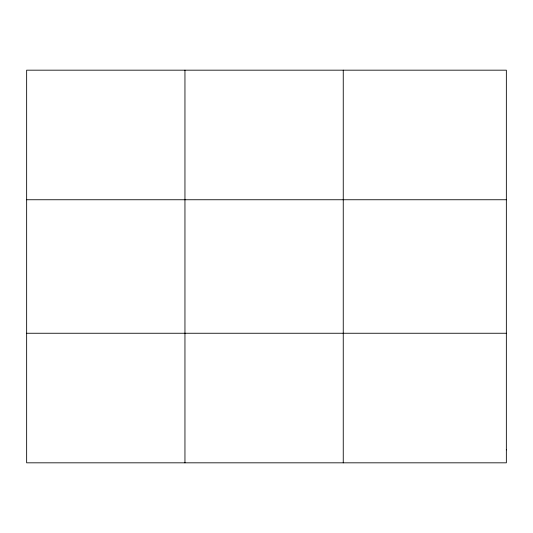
<?xml version="1.0" encoding="UTF-8"?>
<svg xmlns="http://www.w3.org/2000/svg" width="533" height="533" viewBox="0 0 533 533"><rect width="100%" height="100%" fill="white"/><g stroke="black" fill="none" stroke-linecap="round" stroke-linejoin="round"><path stroke-width="0.8" d="M343.252 462.824L343.252 70.176M26.65 199.748L506.35 199.748M26.65 333.252L506.35 333.252M184.951 70.176L184.951 462.824M506.35 449.865L506.35 462.824L26.65 462.824L26.65 70.176L506.35 70.176L506.35 449.865"/></g></svg>
